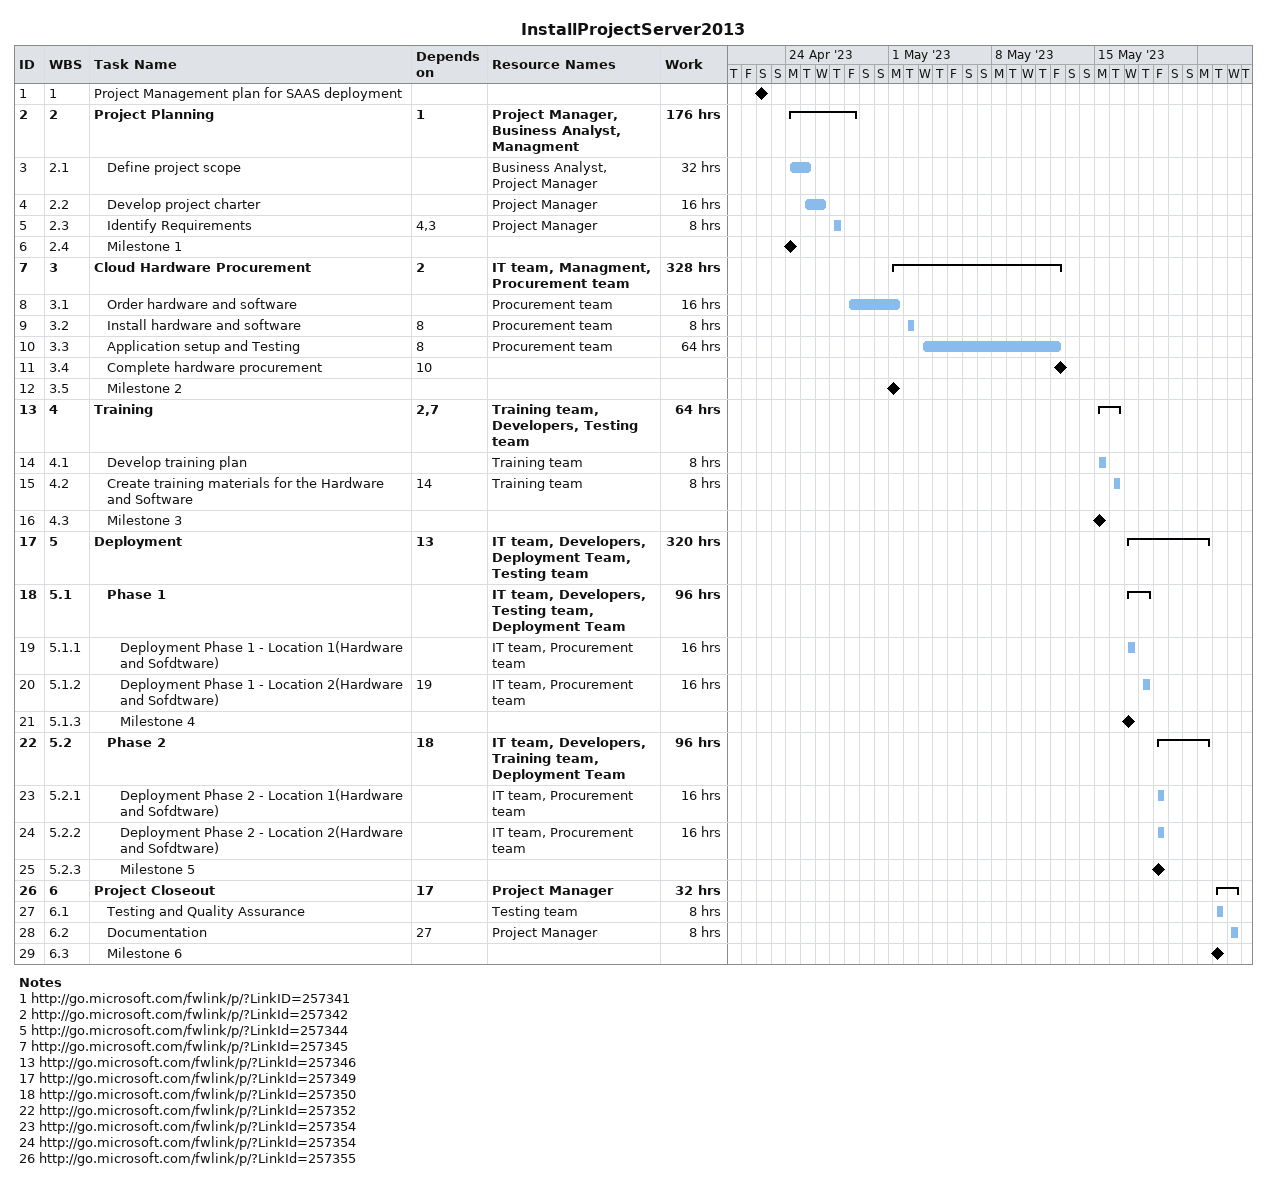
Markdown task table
InstallProjectServer2013

| ID | WBS | Task | Start | Finish | Predecessors | Resources | Work (h) |
|---|---|---|---|---|---|---|---|
| 1 | 1 | Project Management plan for SAAS deployment (milestone) | 2023-04-22 | 2023-04-22 |  |  |  |
| 2 | 2 | **Project Planning** | 2023-04-24 | 2023-04-28 | 1 | Project Manager, Business Analyst, Managment | 176 |
| 3 | 2.1 | Define project scope | 2023-04-24 | 2023-04-25 |  | Business Analyst, Project Manager | 32 |
| 4 | 2.2 | Develop project charter | 2023-04-25 | 2023-04-26 |  | Project Manager | 16 |
| 5 | 2.3 | Identify Requirements | 2023-04-27 | 2023-04-27 | 4, 3 | Project Manager | 8 |
| 6 | 2.4 | Milestone 1 (milestone) | 2023-04-24 | 2023-04-24 |  |  |  |
| 7 | 3 | **Cloud Hardware Procurement** | 2023-05-01 | 2023-05-12 | 2 | IT team, Managment, Procurement team | 328 |
| 8 | 3.1 | Order hardware and software | 2023-04-28 | 2023-05-01 |  | Procurement team | 16 |
| 9 | 3.2 | Install hardware and software | 2023-05-02 | 2023-05-02 | 8 | Procurement team | 8 |
| 10 | 3.3 | Application setup and Testing | 2023-05-03 | 2023-05-12 | 8 | Procurement team | 64 |
| 11 | 3.4 | Complete hardware procurement (milestone) | 2023-05-12 | 2023-05-12 | 10 |  |  |
| 12 | 3.5 | Milestone 2 (milestone) | 2023-05-01 | 2023-05-01 |  |  |  |
| 13 | 4 | **Training** | 2023-05-15 | 2023-05-16 | 2, 7 | Training team, Developers, Testing team | 64 |
| 14 | 4.1 | Develop training plan | 2023-05-15 | 2023-05-15 |  | Training team | 8 |
| 15 | 4.2 | Create training materials for the Hardware and Software | 2023-05-16 | 2023-05-16 | 14 | Training team | 8 |
| 16 | 4.3 | Milestone 3 (milestone) | 2023-05-15 | 2023-05-15 |  |  |  |
| 17 | 5 | **Deployment** | 2023-05-17 | 2023-05-22 | 13 | IT team, Developers, Deployment Team, Testing team | 320 |
| 18 | 5.1 | **Phase 1** | 2023-05-17 | 2023-05-18 |  | IT team, Developers, Testing team, Deployment Team | 96 |
| 19 | 5.1.1 | Deployment Phase 1 - Location 1(Hardware and Sofdtware) | 2023-05-17 | 2023-05-17 |  | IT team, Procurement team | 16 |
| 20 | 5.1.2 | Deployment Phase 1 - Location 2(Hardware and Sofdtware) | 2023-05-18 | 2023-05-18 | 19 | IT team, Procurement team | 16 |
| 21 | 5.1.3 | Milestone 4 (milestone) | 2023-05-17 | 2023-05-17 |  |  |  |
| 22 | 5.2 | **Phase 2** | 2023-05-19 | 2023-05-22 | 18 | IT team, Developers, Training team, Deployment Team | 96 |
| 23 | 5.2.1 | Deployment Phase 2 - Location 1(Hardware and Sofdtware) | 2023-05-19 | 2023-05-19 |  | IT team, Procurement team | 16 |
| 24 | 5.2.2 | Deployment Phase 2 - Location 2(Hardware and Sofdtware) | 2023-05-19 | 2023-05-19 |  | IT team, Procurement team | 16 |
| 25 | 5.2.3 | Milestone 5 (milestone) | 2023-05-19 | 2023-05-19 |  |  |  |
| 26 | 6 | **Project Closeout** | 2023-05-23 | 2023-05-24 | 17 | Project Manager | 32 |
| 27 | 6.1 | Testing and Quality Assurance | 2023-05-23 | 2023-05-23 |  | Testing team | 8 |
| 28 | 6.2 | Documentation | 2023-05-24 | 2023-05-24 | 27 | Project Manager | 8 |
| 29 | 6.3 | Milestone 6 (milestone) | 2023-05-23 | 2023-05-23 |  |  |  |

Notes
- 1: http://go.microsoft.com/fwlink/p/?LinkID=257341
- 2: http://go.microsoft.com/fwlink/p/?LinkId=257342
- 5: http://go.microsoft.com/fwlink/p/?LinkId=257344
- 7: http://go.microsoft.com/fwlink/p/?LinkId=257345
- 13: http://go.microsoft.com/fwlink/p/?LinkId=257346
- 17: http://go.microsoft.com/fwlink/p/?LinkId=257349
- 18: http://go.microsoft.com/fwlink/p/?LinkId=257350
- 22: http://go.microsoft.com/fwlink/p/?LinkId=257352
- 23: http://go.microsoft.com/fwlink/p/?LinkId=257354
- 24: http://go.microsoft.com/fwlink/p/?LinkId=257354
- 26: http://go.microsoft.com/fwlink/p/?LinkId=257355
